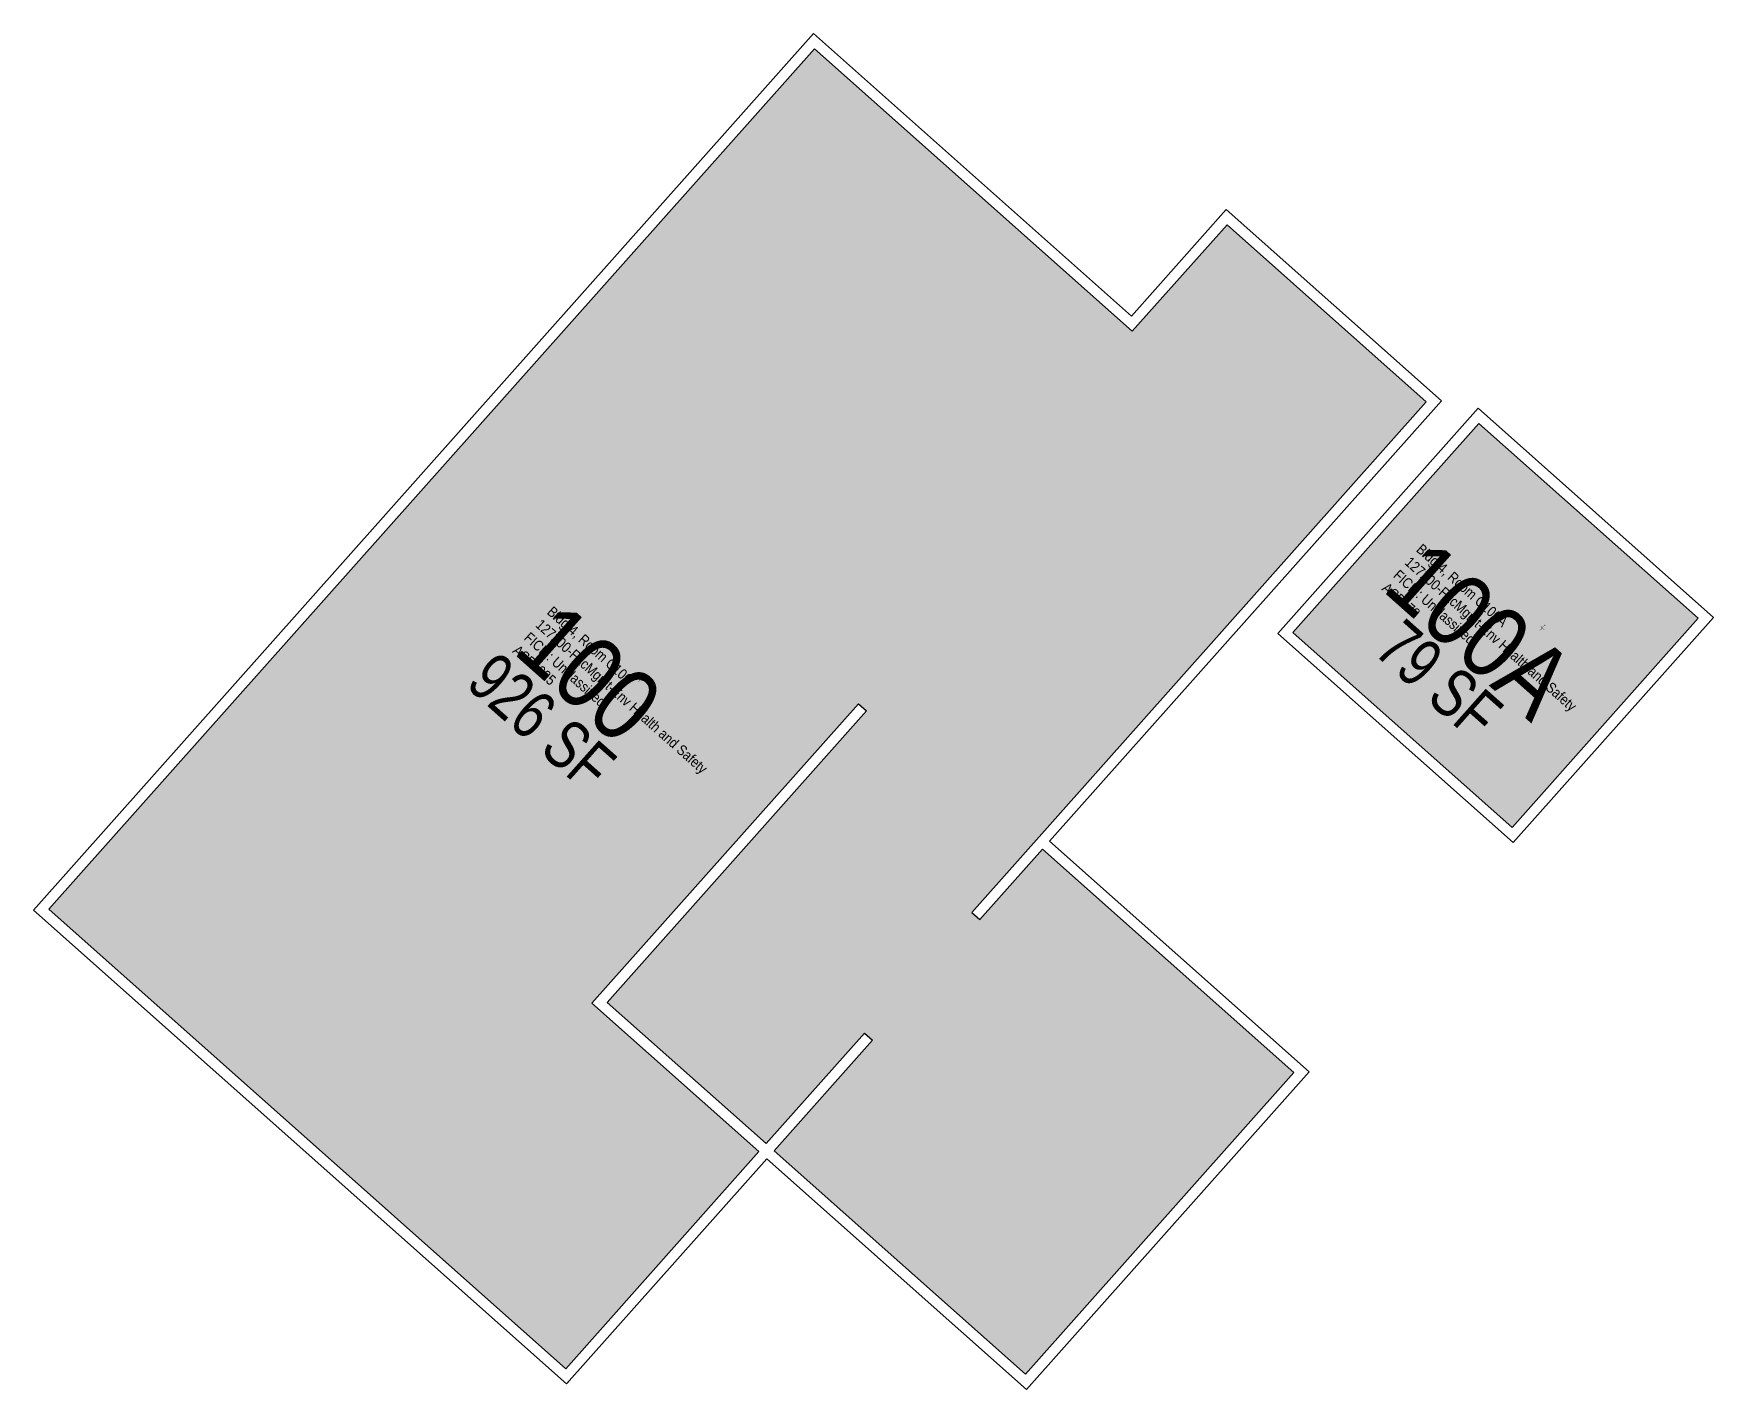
# Model space of a CAD drawing. Header units: inches. Extents: x 69200752 to 69201376, y 27695799 to 27696303.
import ezdxf
from ezdxf.enums import TextEntityAlignment as Align

# ---------------------------------------------------------------- set-up
doc = ezdxf.new("R2010")
doc.units = ezdxf.units.IN
doc.header["$LTSCALE"] = 10
doc.header["$MEASUREMENT"] = 0
for name, color, linetype in [('A-IDEN-RNUM', 7, 'CONTINUOUS'), ('A-IDEN-SNUM', 4, 'CONTINUOUS'), ('A-IDEN-VNUM', 4, 'CONTINUOUS'), ('A-WALL', 5, 'CONTINUOUS'), ('AREA-TEXT', 3, 'CONTINUOUS'), ('Rooms-Category-Color', 7, 'CONTINUOUS'), ('Rooms-College-Color', 7, 'CONTINUOUS'), ('Rooms-Department-Color', 7, 'CONTINUOUS'), ('Rooms-Division-Color', 7, 'CONTINUOUS'), ('Rooms-Information', 7, 'CONTINUOUS')]:
    doc.layers.add(name, color=color, linetype=linetype)
doc.styles.add('CP_AREA', font='arial.ttf', dxfattribs={"height": 15})
doc.styles.add('CP_ROOMSNUMBER', font='arial.ttf', dxfattribs={"height": 1})
doc.styles.add('CP_ROOMVNUMBER', font='arial.ttf', dxfattribs={"width": 0.85, "height": 0.075})

msp = doc.modelspace()

# ---------------------------------------------------------------- hatches: boundary and pattern name
at = {"layer": 'Rooms-Category-Color', "true_color": 0xadadad}
for points in [[(69200757.17, 27695977.72), (69201041.59, 27696297.55), (69201159.65, 27696192.56), (69201194.87, 27696232.16), (69201268.85, 27696166.37), (69201100.06, 27695976.57), (69201103.05, 27695973.91), (69201126.31, 27696000.06), (69201219.72, 27695917), (69201120.04, 27695804.91), (69201026.63, 27695887.98), (69201063.18, 27695929.07), (69201060.19, 27695931.73), (69201023.64, 27695890.63), (69200964.61, 27695943.13), (69201060.96, 27696051.48), (69201057.98, 27696054.14), (69200958.96, 27695942.8), (69201020.98, 27695887.64), (69200949.21, 27695806.94)], [(69201219.34, 27696080.6), (69201288.45, 27696158.31), (69201369.9, 27696085.88), (69201300.79, 27696008.16)]]:
    msp.add_hatch(color=253, dxfattribs=at).paths.add_polyline_path(points)
at = {"layer": 'Rooms-College-Color', "true_color": 0xadadad}
for points in [[(69200757.17, 27695977.72), (69201041.59, 27696297.55), (69201159.65, 27696192.56), (69201194.87, 27696232.16), (69201268.85, 27696166.37), (69201100.06, 27695976.57), (69201103.05, 27695973.91), (69201126.31, 27696000.06), (69201219.72, 27695917), (69201120.04, 27695804.91), (69201026.63, 27695887.98), (69201063.18, 27695929.07), (69201060.19, 27695931.73), (69201023.64, 27695890.63), (69200964.61, 27695943.13), (69201060.96, 27696051.48), (69201057.98, 27696054.14), (69200958.96, 27695942.8), (69201020.98, 27695887.64), (69200949.21, 27695806.94)], [(69201219.34, 27696080.6), (69201288.45, 27696158.31), (69201369.9, 27696085.88), (69201300.79, 27696008.16)]]:
    msp.add_hatch(color=253, dxfattribs=at).paths.add_polyline_path(points)
at = {"layer": 'Rooms-Department-Color', "true_color": 0xacacac}
for points in [[(69200757.17, 27695977.72), (69201041.59, 27696297.55), (69201159.65, 27696192.56), (69201194.87, 27696232.16), (69201268.85, 27696166.37), (69201100.06, 27695976.57), (69201103.05, 27695973.91), (69201126.31, 27696000.06), (69201219.72, 27695917), (69201120.04, 27695804.91), (69201026.63, 27695887.98), (69201063.18, 27695929.07), (69201060.19, 27695931.73), (69201023.64, 27695890.63), (69200964.61, 27695943.13), (69201060.96, 27696051.48), (69201057.98, 27696054.14), (69200958.96, 27695942.8), (69201020.98, 27695887.64), (69200949.21, 27695806.94)], [(69201219.34, 27696080.6), (69201288.45, 27696158.31), (69201369.9, 27696085.88), (69201300.79, 27696008.16)]]:
    msp.add_hatch(color=253, dxfattribs=at).paths.add_polyline_path(points)
at = {"layer": 'Rooms-Division-Color', "true_color": 0xadadad}
for points in [[(69200757.17, 27695977.72), (69201041.59, 27696297.55), (69201159.65, 27696192.56), (69201194.87, 27696232.16), (69201268.85, 27696166.37), (69201100.06, 27695976.57), (69201103.05, 27695973.91), (69201126.31, 27696000.06), (69201219.72, 27695917), (69201120.04, 27695804.91), (69201026.63, 27695887.98), (69201063.18, 27695929.07), (69201060.19, 27695931.73), (69201023.64, 27695890.63), (69200964.61, 27695943.13), (69201060.96, 27696051.48), (69201057.98, 27696054.14), (69200958.96, 27695942.8), (69201020.98, 27695887.64), (69200949.21, 27695806.94)], [(69201219.34, 27696080.6), (69201288.45, 27696158.31), (69201369.9, 27696085.88), (69201300.79, 27696008.16)]]:
    msp.add_hatch(color=253, dxfattribs=at).paths.add_polyline_path(points)

# ---------------------------------------------------------------- linework, layer by layer
at = {"layer": 'A-WALL'}
for p, q in [((69201041.26, 27696303.2), (69200751.52, 27695977.39)), ((69201159.32, 27696198.2), (69201041.26, 27696303.2)), ((69201041.59, 27696297.55), (69200757.17, 27695977.72)), ((69201159.65, 27696192.56), (69201041.59, 27696297.55)), ((69201194.54, 27696237.81), (69201159.32, 27696198.2)), ((69201274.5, 27696166.7), (69201194.54, 27696237.81)), ((69201194.87, 27696232.16), (69201159.65, 27696192.56)), ((69201268.85, 27696166.37), (69201194.87, 27696232.16)), ((69201268.85, 27696166.37), (69201100.06, 27695976.57)), ((69201274.5, 27696166.7), (69201128.97, 27696003.05)), ((69201213.69, 27696080.27), (69201288.12, 27696163.96)), ((69201288.12, 27696163.96), (69201375.55, 27696086.21)), ((69201219.34, 27696080.6), (69201288.45, 27696158.31)), ((69201288.45, 27696158.31), (69201369.9, 27696085.88)), ((69201369.9, 27696085.88), (69201300.79, 27696008.16)), ((69201375.55, 27696086.21), (69201301.12, 27696002.52)), ((69201301.12, 27696002.52), (69201213.69, 27696080.27)), ((69201300.79, 27696008.16), (69201219.34, 27696080.6)), ((69201057.98, 27696054.14), (69200958.96, 27695942.8)), ((69201060.96, 27696051.48), (69200964.61, 27695943.13)), ((69201057.98, 27696054.14), (69201060.96, 27696051.48)), ((69201128.97, 27696003.05), (69201225.37, 27695917.33)), ((69201103.05, 27695973.91), (69201126.31, 27696000.06)), ((69201126.31, 27696000.06), (69201219.72, 27695917)), ((69200751.52, 27695977.39), (69200949.55, 27695801.29)), ((69200757.17, 27695977.72), (69200949.21, 27695806.94)), ((69201100.06, 27695976.57), (69201103.05, 27695973.91)), ((69200958.96, 27695942.8), (69201020.98, 27695887.64)), ((69200964.61, 27695943.13), (69201023.64, 27695890.63)), ((69201060.19, 27695931.73), (69201023.64, 27695890.63)), ((69201063.18, 27695929.07), (69201026.63, 27695887.98)), ((69201060.19, 27695931.73), (69201063.18, 27695929.07)), ((69201219.72, 27695917), (69201120.04, 27695804.91)), ((69201120.37, 27695799.26), (69201225.37, 27695917.33)), ((69200949.21, 27695806.94), (69201020.98, 27695887.64)), ((69200949.55, 27695801.29), (69201023.97, 27695884.99)), ((69201120.37, 27695799.26), (69201023.97, 27695884.99)), ((69201120.04, 27695804.91), (69201026.63, 27695887.98)), ((69200949.55, 27695801.29), (69200950.21, 27695802.04)), ((69200949.55, 27695801.29), (69200950.21, 27695802.04))]:
    msp.add_line(p, q, dxfattribs=at)

# ---------------------------------------------------------------- texts
at = {"layer": 'A-IDEN-RNUM', "style": 'CP_ROOMSNUMBER'}
for s, p in [('0100-A0', (69201312.04, 27696082.31)), ('0100-00', (69200977.07, 27696063.21))]:
    msp.add_text(s, height=0.36, rotation=318.35, dxfattribs=at).set_placement(p, align=Align.MIDDLE)
at = {"layer": 'A-IDEN-SNUM', "style": 'CP_ROOMSNUMBER'}
for s, p in [('0040C100A0', (69201312.04, 27696082.31)), ('0040C10000', (69200977.07, 27696063.21))]:
    msp.add_text(s, height=0.36, rotation=48.3538, dxfattribs=at).set_placement(p, align=Align.MIDDLE)
at = {"layer": 'A-IDEN-VNUM', "style": 'CP_ROOMVNUMBER', "width": 0.85}
for s, p in [('100A', (69201288.99, 27696081.71)), ('100', (69200958.07, 27696065.62))]:
    msp.add_text(s, height=27, rotation=318.3538, dxfattribs=at).set_placement(p, align=Align.MIDDLE_CENTER)
at = {"layer": 'AREA-TEXT', "style": 'CP_AREA', "width": 0.75}
for s, p in [('79 SF', (69201273.63, 27696063.04)), ('926 SF', (69200940.29, 27696047.36))]:
    msp.add_text(s, height=18, rotation=318.3538, dxfattribs=at).set_placement(p, align=Align.MIDDLE_CENTER)
at = {"layer": 'Rooms-Information', "char_height": 3.8571, "width": 86.4, "attachment_point": 7, "rotation": 318.3538, "style": 'CP_ROOMVNUMBER'}
for s, insert in [('Bldg.4, Room C100A^M^J127200-FacMgmt-Env Health and Safety^M^JFICM: Unclassified^M^JASF: 78', (69201252.02, 27696096.52)), ('Bldg.4, Room C100^M^J127200-FacMgmt-Env Health and Safety^M^JFICM: Unclassified^M^JASF: 925', (69200929.11, 27696073.31))]:
    msp.add_mtext(s, dxfattribs=dict(at, insert=insert))

doc.saveas('drawing.dxf')
